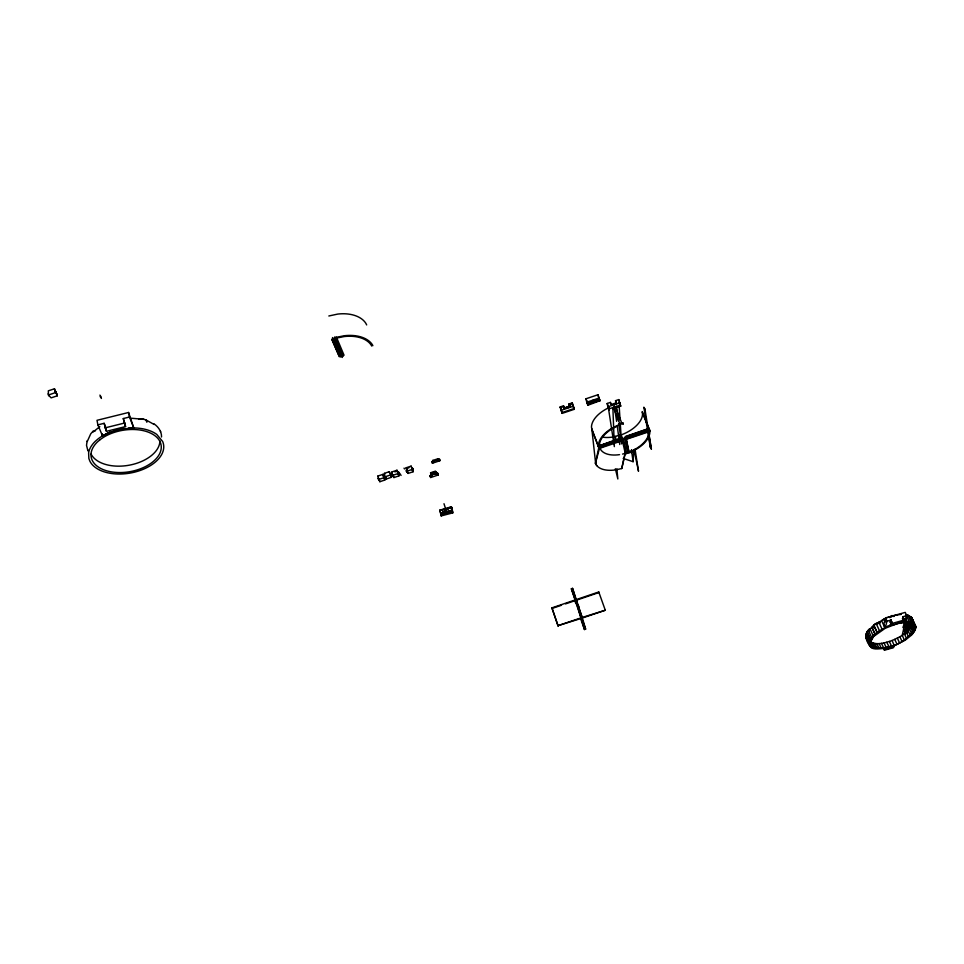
<?xml version="1.0" encoding="UTF-8"?>
<svg xmlns="http://www.w3.org/2000/svg" width="964" height="964" viewBox="0 0 964 964"><rect width="100%" height="100%" fill="white"/><g stroke="black" fill="none" stroke-linecap="round" stroke-linejoin="round"><path stroke-width="1.45" d="M912.221 618.996L911.583 617.394L915.8 627.227L915.101 630.203L911.438 635.204L905.172 640.216L894.291 645.76L892.086 640.506C885.301 642.783 877.095 645.567 870.347 641.855L872.42 646.458C888.266 651.507 909.546 641.723 915.595 625.913L911.583 617.394L906.473 614.671M631.432 450.152L633.131 461.696L623.178 458.43M902.786 619.129L902.858 616.731L906.75 615.635L905.22 612.393L885.494 617.924L883.892 624.13L885.386 627.383C878.951 631.191 866.817 637.18 870.01 646.29C873.505 651.664 884.024 646.928 886.157 649.146L892.242 647.422L892.495 646.507L890.35 647.097M631.456 450.116L631.348 453.128L632.023 450.369M105.04 426.582L105.498 428.137M633.131 461.696L633.818 449.67M105.522 428.124L105.1 426.558M870.058 628.95L869.167 629.263C864.057 633.553 865.756 640.445 869.371 645.157L873.203 635.891L870.058 628.95L871.878 627.202L875.023 634.167L871.203 640.566M866.058 637.782L870.01 646.29L871.685 637.614L868.347 630.203M865.756 634.336L865.793 636.493L869.106 643.868L870.504 639.301L867.166 631.902L870.504 639.301M161.542 436.969C161.687 431.571 158.301 426.727 153.963 423.823M892.086 640.506C899.906 636.951 910.161 632.468 912.101 623.19L914.246 627.781L912.98 633.505L915.595 625.913L914.209 631.83M911.438 635.204L911.631 633.637L909.486 629.058M903.172 619.322L902.858 616.731L904.377 619.997L903.846 621.925L891.893 625.299L890.387 622.021L890.893 620.093L891.531 623.238L890.893 620.093L887.001 621.19L885.386 627.383L891.483 624.756M870.01 646.29L870.757 641.988M869.106 643.868L869.673 640.927L866.347 633.529M912.98 633.505L913.595 630.564L911.45 625.973L912.101 623.19L910.631 627.492L912.763 632.071M598.764 447.73L595.439 463.335L596.716 465.576A26.932 14.617 -21.3 0 0 615.719 469.878L621.744 468.54L625.262 453.381L622.226 439.837L622.527 440.632L600.03 448.2L598.764 447.73L620.864 440.307M621.744 468.54L625.07 453.14L626.022 452.839L623.069 438.969L616.261 441.259M905.076 622.563L902.22 635.336L904.328 639.915M909.896 622.624L908.052 630.649L910.185 635.228M868.709 631.275L869.167 629.263M880.168 622.84L873.758 625.034L873.155 627.118L873.758 625.034L875.782 623.588L879.951 622.37M915.101 630.203L915.8 627.227L912.209 618.936M873.107 627.588L873.758 625.034L877.132 632.456L873.613 625.142M87.121 440.861L86.519 445.368L87.941 450.887M894.17 645.085L893.592 647.639L884.458 650.23L886.145 647.471L884.06 642.904M885.699 648.133L891.893 646.639L885.808 648.362L886.157 649.146M885.808 648.362L886.145 647.471M904.81 630.396L905.449 627.95M87.242 441.512L90.773 433.764L92.918 431.39L95.436 430.739M891.206 622.166L890.387 622.021L891.893 625.299L892.399 623.371L890.893 620.093L892.399 623.371L904.377 619.997L903.184 618.792M908.196 626.901L906.401 630.07L906.763 632.914L906.401 630.07L908.944 627.588L909.775 623.262M912.98 624.262L914.246 627.781L915.041 624.756C911.896 621.129 906.449 621.623 902.147 622.021L905.039 621.756L906.75 615.635M599.729 447.404L595.439 463.335L596.716 465.576M869.371 645.157L871.685 637.614M902.931 627.588L904.714 622.238M905.003 627.046L906.413 622.816M871.974 639.048L873.203 635.891M907.702 622.72L904.389 633.818L906.509 638.385M874.493 635.879L885.301 628.227L902.714 621.527L898.882 622.587M885.289 648.374L884.277 648.169L886.169 648.037M598.692 447.477L623.142 438.668L625.287 439.114L649.748 430.884L649.543 429.787L598.885 447.995L591.92 429.691L595.692 464.021M117.331 429.884L124.115 428.522M907.775 624.985L909.871 623.491L905.762 626.721L909.98 623.72M873.818 625.612L871.902 627.19L875.023 634.167M887.639 626.323L885.036 627.962L881.59 620.732L887.157 617.671M906.389 630.095L904.485 631.625L905.413 633.794L904.377 631.396L905.377 633.71M889.555 617.249L891.893 615.574L893.64 616.056L888.145 617.322M889.82 617.671L892.11 616.032L897.532 614.815M874.77 624.311L881.59 620.732M905.353 625.793L910.799 621.925M99.81 426.666L93.038 432.041L92.918 431.39M452.779 512.872L451.357 506.787L440.813 513.414L452.369 509.98L451.357 506.787L439.813 510.185L441.199 515.909L452.779 512.872L451.405 507.148L446.501 508.691M451.357 506.787L440.813 513.39L441.199 515.909M119.428 429.366L133.755 427.908L128.574 412.484L97.003 420.304L97.882 424.871L102.509 435.897C113.981 429.595 139.045 423.714 106.498 433.776M909.341 621.925L906.1 615.008L907.269 614.839M886.506 626.841L885.085 627.54L886.205 627.01M106.245 433.884L109.727 432.342M886.687 642.277L889.447 647.374L884.88 648.664L886.398 648.23M620.262 423.1L621.587 443.91L618.828 423.979L619.792 423.642M618.828 423.979L619.141 424.775L616.285 425.968A26.992 14.809 -21.5 0 0 598.463 445.585L598.548 446.344L622.057 438.439L621.756 437.644L598.319 446.115L622.828 437.873L623.142 438.668M619.141 424.775L616.586 426.462A25.98 14.255 -21.5 0 0 599.427 445.332L599.512 446.019L599.21 445.223M647.121 431.474L626.046 438.56L628.841 451.863L627.263 453.297L626.323 453.61L626.022 452.839M599.897 400.747L587.956 405.217L585.955 398.783L598.005 394.746L599.897 400.771L596.969 401.036L599.897 400.747L599.066 398.614M892.736 646.326L894.086 645.844L893.724 645.049M892.833 624.262L889.435 625.552L893.544 624.045M892.604 646.362L894.086 645.844M649.543 429.787L642.229 411.604L642.554 414.062A26.811 14.966 -21.5 0 1 621.768 434.668L612.321 437.114A26.811 14.966 -21.5 0 1 603.5 437.282M621.732 422.991L622.708 422.678L623.13 424.039L622.708 422.678M328.832 315.987L337.774 314.071A32.788 20.883 -15.1 0 1 365.814 323.265L366.669 324.928M892.965 624.226L891.616 624.684M584.449 629.528L581.159 618.442L557.999 625.672L580.979 617.864L571.363 588.763L572.568 588.353L582.184 617.454L605.296 610.236L582.352 618.032L585.63 629.118L584.449 629.528L580.653 618.683M558.18 626.239L551.914 607.862L574.749 600.114M605.296 610.236L598.764 591.968L575.942 599.704L582.184 617.454M552.095 608.441L561.494 605.247M565.531 603.886L574.93 600.692L575.761 603.5M576.111 600.295L598.921 592.559L598.764 591.968M580.979 617.864L577.653 606.645L578.858 606.236M649.375 429.245L625.889 437.15L625.588 436.367L649.061 428.462L624.744 437.234L625.046 438.018M627.697 437.415L631.769 436.041M649.435 430.101L648.519 430.992L648.893 432.474A25.98 14.255 -21.5 0 1 631.649 451.019L629.034 452.104L628.733 451.321M629.191 452.815L626.359 439.343L649.796 431.462L649.483 430.679M563.518 405.82L564.121 408.182L569.483 406.386L569.784 407.206L568.881 404.012L572.23 402.892L574.255 409.314L562.193 413.363L560.156 406.941L563.518 405.82L564.326 407.989L569.7 406.193L569.905 406.989L565.868 408.338M560.361 407.724L562.602 406.977M569.085 404.808L571.315 404.061M569.387 405.627L570.724 405.169M564.88 408.29L570.23 406.495M562.193 413.363L561.373 410.218L573.472 406.157M586.606 401.566L587.956 405.217L587.197 402.048L599.271 397.999M587.486 403.229L589.486 402.554L589.775 403.747M599.548 399.192L597.535 399.867L597.801 401.048M589.534 402.759L597.584 400.06M390.926 475.939L391.336 477.337L386.371 479L385.721 477.517L384.72 477.855L384.371 473.348L389.348 471.685L389.697 472.505M378.527 478.301L377.876 476.059L382.841 474.396L384.841 480.036L379.876 481.699L378.262 478.385L379.467 480.301M391.999 471.902L396.963 470.239L398.951 475.879L393.987 477.542L392.131 475.541L391.999 471.902L392.348 472.722M406.82 470.01L406.483 471.059L407.157 470.83L406.133 467.781L411.098 466.118L411.435 466.938M394.83 471.89L397.313 471.059M391.372 474.396L391.023 473.577L390.01 473.914L389.348 471.685M406.133 467.781L406.483 468.6L408.953 467.769M382.841 474.396L383.853 477.445M385.395 476.397L384.383 476.734L384.021 475.927M432.92 460.431L437.885 458.768L438.56 460.732C444.826 459.213 427.727 464.949 433.595 462.395L432.92 460.431L433.595 462.395M398.988 472.95L398.638 472.131L397.638 472.468L396.963 470.239M413.134 470.046L412.447 468.118L411.785 468.347L413.074 471.758L408.109 473.42L407.495 471.938L406.82 472.167L406.483 471.348L412.797 469.227L413.134 470.046L412.459 470.275L411.098 466.118M378.262 478.385L378.587 479.506L384.094 477.65M432.402 463.226L431.872 461.623L433.21 461.178M438.174 459.515L439.656 459.442L431.872 461.623M391.023 473.577L391.336 477.337M391.794 474.433L392.143 475.24L393.023 474.951M392.131 475.541L398.976 473.24L399.325 474.059L398.325 474.396M608.007 407.29L607.175 403.494L610.393 402.41L611.212 404.506L616.37 402.771L615.538 400.687L618.755 399.602L620.72 406.157L613.008 408.748M378.587 479.506L379.214 480.229M412.122 469.167L412.785 468.938M609.14 410.049L608.392 406.639L619.997 402.747M620.479 405.025L608.899 408.917L607.669 405.772M436.222 473.505L436.499 474.228L437.825 473.794L437.536 473.059L430.028 475.577L430.318 476.312L431.631 475.867L430.583 472.77L435.463 471.131L435.812 472.047M430.751 473.312L435.632 471.673L436.596 474.71L437.921 474.264L438.198 474.999L430.691 477.517L430.028 475.577M435.704 471.866L430.824 473.493L431.715 476.349L430.402 476.794M430.763 473.686L435.656 472.035M436.029 473.252L431.149 474.891L431.715 476.349M57.274 395.818L54.478 388.781L48.321 390.818L48.429 395.011L51.128 397.855L57.274 395.818L56.647 393.661M55.538 391.251L56.707 393.999L54.948 391.444L54.478 388.781M48.429 395.011L56.274 392.336M887.76 647.784L884.277 648.169M894.158 645.555L888.772 646.844M911.245 622.334L907.787 614.96L906.69 615.128L907.498 614.887M890.989 646.928L893.254 646.29M882.241 619.852L885.735 618.852M885.687 648.302L885.193 648.35M114.186 430.739L118.849 429.498M439.873 510.546L443.151 509.691M447.115 508.643L451.453 507.51L452.465 510.703L440.873 513.752L439.813 510.185L445.669 509.028L443.994 503.714M442.633 513.33L449.007 511.282M441.03 514.836L452.622 511.788M138.816 419.388L141.419 418.713L145.95 419.93L146.865 422.256M622.563 454.08L625.262 453.381L624.961 452.598M97.882 424.871L104.124 423.317L105.546 426.763M104.124 423.317L106.438 431.33L125.573 426.57L123.284 418.557L129.501 417.014L133.755 427.908M105.016 427.896L124.199 423.124M336.388 337.316L344.208 335.749A33.065 20.702 -15.3 0 1 372.393 344.726L372.875 345.666M336.701 338.063L344.136 336.569A31.824 19.931 -15.3 0 1 371.261 345.208L371.706 346.064M884.94 648.423L888.398 647.663M906.69 615.128L907.654 614.924M899.653 622.431L901.003 622.202M898.906 623.371C903.786 622.636 911.269 621.238 914.053 626.552M895.942 615.08L901.316 614.369M123.645 428.582L124.489 428.486M903.822 621.852L904.75 621.768M128.429 428.064L133.189 427.908A38.018 22.485 -9.7 0 1 156.746 434.403L162.651 441.5A38.018 22.485 -9.7 0 1 135.767 471.842A38.018 22.485 -9.7 0 1 89.881 461.19L88.857 458.503L88.616 452.803A38.018 22.485 -9.7 0 1 95.231 441.367L98.232 438.777A38.018 22.485 -9.7 0 1 109.739 432.33M905.039 621.756L907.16 621.744L905.545 618.273M131.2 418.243L143.998 419.304M893.845 616.514L891.893 615.574M891.254 622.816L890.387 622.021L891.17 622.298M903.581 619.611L904.377 619.997L902.858 616.731M891.218 622.684L890.387 622.021L891.17 622.407M891.616 622.985L891.893 625.299L891.435 623.154L891.893 625.299L891.616 623.033L892.399 623.371L891.604 622.852M903.557 619.491L904.377 619.997L903.316 618.864M154.107 424.449L145.95 419.93M890.387 622.021L891.182 622.539M903.485 619.201L904.377 619.997L903.437 619.069M872.42 646.458L870.661 643.313M902.328 618.671L903.268 619.587M867.106 639.566L867.889 640.337M48.2 393.686L49.188 396.096M99.907 395.107L101.148 397.023M100.184 396.541L101.437 398.469M885.663 622.021L884.229 618.9L885.434 620.876M884.229 618.9L885.277 620.937M911.51 617.43L913.221 620.973M910.872 616.852L915.8 627.227M909.606 616.032L912.836 622.949M911.944 624.539L914.089 629.118M906.425 630.058L907.486 632.348M906.341 632.251L908.474 636.818M899.87 636.794L901.979 641.361M897.364 638.156L899.472 642.723M885.494 617.924L887.001 621.19M894.761 639.397L896.857 643.964M884.229 625.901L885.301 628.227M889.374 641.47L891.471 646.049M891.893 646.639L892.242 647.422M878.867 622.226L882.048 629.191M876.312 623.816L879.481 630.781M885.253 647.579L885.735 648.627M881.518 643.337L883.602 647.916M883.626 648.398L884.458 650.23M879.12 643.578L881.204 648.157M620.72 406.157L619.31 402.217M887.868 646.94L888.218 647.712M876.891 643.627L878.963 648.218M874.866 643.47L876.939 648.061M873.083 643.121L875.155 647.724M871.564 642.578L873.637 647.181M869.95 642.108L872.3 648.013M865.889 635.059L869.215 642.458L865.973 634.794M868.407 641.494L870.986 647.242L870.914 644.518M377.876 476.059L378.237 476.879M383.503 476.626L384.419 478.638M384.371 473.348L384.732 474.168M384.72 477.855L384.359 477.035L391.348 474.698L391.709 475.505M332.52 337.545L340.846 357.15M331.821 339.087L339.087 355.897M331.941 339.653L339.364 356.825M335.183 337.689L343.196 356.367M393.577 476.156L393.987 477.542M333.99 338.087L342.328 357.475M336.424 337.135L344.064 355.258M334.906 336.761L342.919 355.439M399.638 473.276L401.084 475.421M397.987 473.288L398.53 474.493M404.061 468.118L404.41 468.938M642.446 412.713L649.748 430.884M648.109 428.787L648.423 429.57M123.284 418.557L125.573 426.57M619.237 401.892L620.069 403.976M430.583 472.77L431.631 475.867M615.707 401.446L616.526 403.542L616.37 402.771M615.357 406.76L622.045 423.786L620.105 424.437L613.429 407.411M614.273 405.928L616.635 421.413M626.046 438.56L626.359 439.343M610.863 403.964L610.393 402.41M618.948 424.546L619.262 425.341M628.841 451.863L629.155 452.646L631.938 451.489A26.992 14.809 -21.5 0 0 649.856 432.221L649.796 431.462M623.069 438.969L626.323 453.61M621.141 434.872L622.696 438.873M607.175 403.494L608.392 406.639M619.262 435.499L620.298 438.162M624.744 451.586L625.046 452.369M598.969 398.216L599.813 400.385L587.763 404.422L586.522 401.169M592.956 400.229L593.788 402.398M585.955 398.783L587.197 402.048M600.355 444.838L600.656 445.633M600.367 447.188L600.668 447.983M598.246 445.549L598.548 446.344M591.655 428.594L598.62 446.91M573.243 406.35L574.062 408.531L561.988 412.58L560.783 409.302M568.881 404.012L569.905 406.989M563.723 406.603L564.53 408.784M560.156 406.941L561.373 410.218M598.584 447.212L598.885 447.995M592.366 430.932L591.486 427.257A26.811 14.966 -21.5 0 1 609.103 407.579M572.917 405.603L574.255 409.314M600.03 448.2L600.259 448.838A25.98 14.255 -21.5 0 0 619.515 454.647M571.363 588.763L577.653 606.645M581.822 618.286L585.63 629.118M551.914 607.862L557.999 625.672M439.512 459.069L440.042 460.659M437.885 458.768L438.56 460.732M450.296 510.944L450.67 512.113M437.536 473.059L438.198 474.999M442.572 512.969L442.934 514.149M430.318 476.312L430.691 477.517M412.447 468.118L412.797 469.227M412.496 469.998L413.074 471.758M406.483 468.6L407.157 470.83M407.688 472.035L408.109 473.42M406.145 470.239L406.82 472.167M398.638 472.131L399.325 474.059M398.373 474.119L398.951 475.879M392.143 475.24L392.481 476.361M572.568 588.353L575.52 598.295M385.962 477.602L386.371 479M383.768 476.541L384.841 480.036M379.298 479.939L379.876 481.699M378.623 479.204L378.948 480.313M891.543 622.636L890.893 620.093L891.363 622.238M572.23 402.892L572.833 405.266M615.357 468.745L617.84 478.975L616.852 468.769M890.893 620.093L891.411 622.322M598.005 394.746L598.644 397.529M160.47 431.161L160.602 431.8M616.008 402.229L616.333 403.759L615.538 400.687M633.963 449.658L638.505 471.227L635.023 449.128M628.215 452.984L624.973 438.331L627.901 452.2M618.755 399.602L618.924 400.373M128.574 412.484L129.501 417.014M891.893 625.299L891.604 623.178M105.992 429.04L106.438 431.33M102.076 433.692L102.509 435.897M87.652 449.766L87.772 450.405M608.091 405.916L614.345 446.621L612.875 407.579M442.801 513.234L442.97 514.33M450.537 511.209L450.694 512.294M616.502 406.362L618.43 420.569M617.225 425.751L619.756 444.524M903.714 620.828L903.846 621.925L903.714 620.768M615.466 436.535L615.767 439.524M619.117 405.254L620.069 420.123M159.904 440.934A35.391 21.039 -9.6 0 1 129.562 465.13A35.391 21.039 -9.6 0 1 91.098 454.08M124.199 421.762L124.645 423.377L124.248 421.798M100.123 439.632L97.328 442.042A35.475 20.991 -9.7 0 0 120.09 472.553A35.475 20.991 -9.7 0 0 160.036 441.705A35.475 20.991 -9.7 0 0 103.353 437.391L100.123 439.632M119.042 429.438L119.681 429.305L119.042 429.438M644.94 409.049L643.868 407.206L650.326 447.453L648.411 431.92L651.387 449.248L644.94 409.049"/></g></svg>
